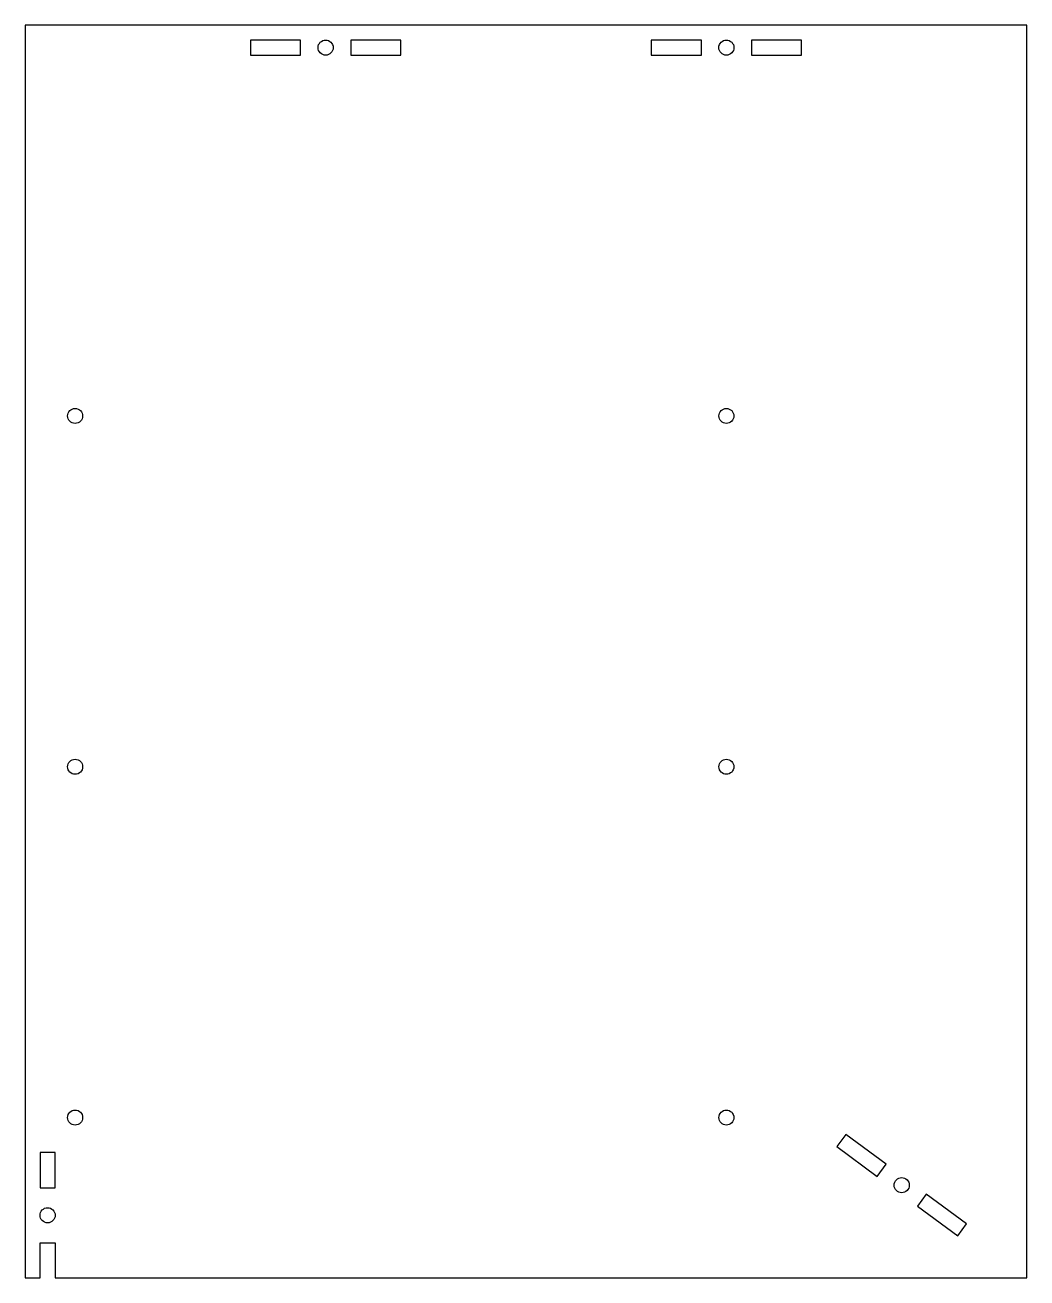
# Model space of a CAD drawing. Header units: millimetres. Extents: x 0 to 200, y 0 to 250.
import ezdxf

# ---------------------------------------------------------------- set-up
doc = ezdxf.new("R2010")
doc.units = ezdxf.units.MM

msp = doc.modelspace()

# ---------------------------------------------------------------- linework, layer by layer
at = {"color": 7, "linetype": 'Continuous', "lineweight": 25}
for p, q in [((0, 250), (0, 0)), ((200, 250), (0, 250)), ((200, 0), (200, 250)), ((55, 247), (45, 247)), ((45, 247), (45, 244)), ((55, 244), (55, 247)), ((75, 247), (65, 247)), ((65, 247), (65, 244)), ((75, 244), (75, 247)), ((135, 247), (125, 247)), ((125, 247), (125, 244)), ((135, 244), (135, 247)), ((155, 247), (145, 247)), ((145, 247), (145, 244)), ((155, 244), (155, 247)), ((45, 244), (55, 244)), ((65, 244), (75, 244)), ((125, 244), (135, 244)), ((145, 244), (155, 244)), ((163.83, 28.63), (162.05, 26.22)), ((171.87, 22.68), (163.83, 28.63)), ((6, 25), (3, 25)), ((3, 25), (3, 18)), ((6, 18), (6, 25)), ((162.05, 26.22), (170.09, 20.27)), ((170.09, 20.27), (171.87, 22.68)), ((3, 18), (6, 18)), ((179.91, 16.73), (178.13, 14.32)), ((187.95, 10.78), (179.91, 16.73)), ((178.13, 14.32), (186.17, 8.37)), ((186.17, 8.37), (187.95, 10.78)), ((3, 7), (6, 7)), ((3, 0), (3, 7)), ((6, 7), (6, 0)), ((0, 0), (3, 0)), ((6, 0), (200, 0))]:
    msp.add_line(p, q, dxfattribs=at)
for centre, radius in [((60, 245.5), 1.51), ((140, 245.5), 1.51), ((10, 172), 1.5), ((140, 172), 1.5), ((10, 102), 1.5), ((140, 102), 1.5), ((10, 32), 1.5), ((140, 32), 1.5), ((175, 18.5), 1.51), ((4.5, 12.5), 1.51)]:
    msp.add_circle(centre, radius, dxfattribs=at)

doc.saveas('drawing.dxf')
